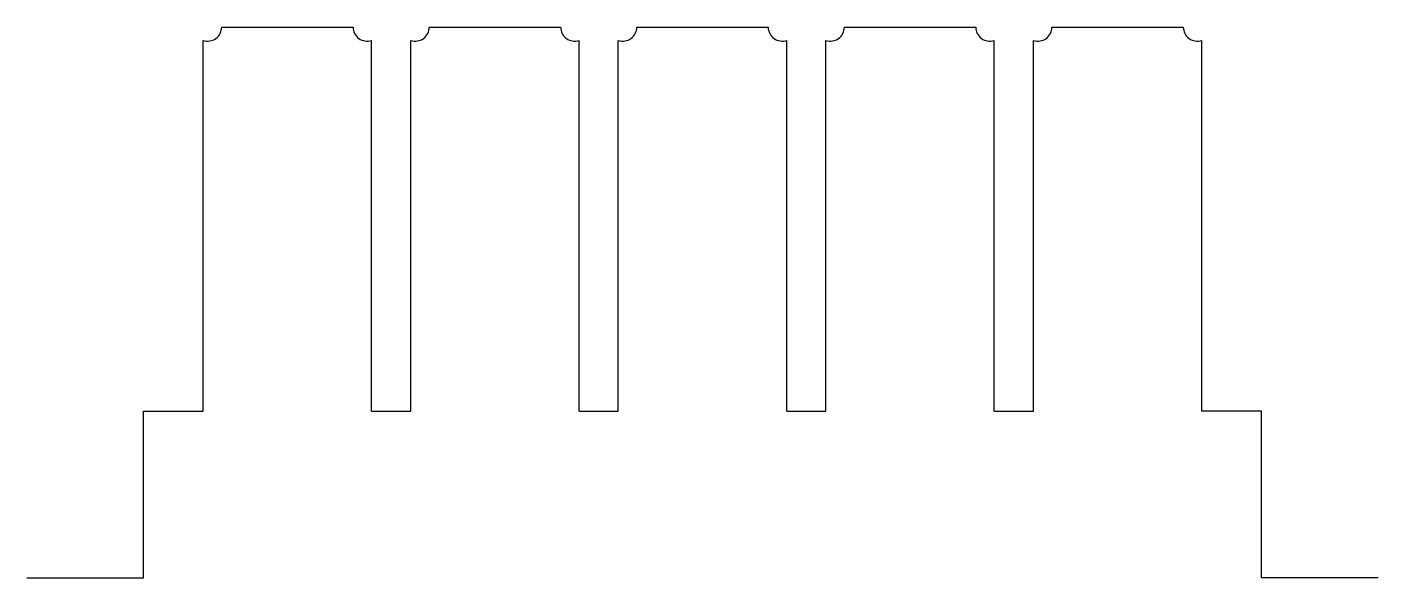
# Model space of a CAD drawing. Extents: x -7.4 to 7.4, y 0 to 6.
import ezdxf

# ---------------------------------------------------------------- set-up
doc = ezdxf.new("R2010")
doc.units = 0
doc.layers.add('MODELSKETCH_VISIBLE', color=7, linetype='CONTINUOUS')

msp = doc.modelspace()

# ---------------------------------------------------------------- linework, layer by layer
at = {"layer": 'MODELSKETCH_VISIBLE'}
for p, q in [((-5.276, 6.041), (-3.835, 6.041)), ((-2.998, 6.041), (-1.558, 6.041)), ((-0.72, 6.041), (0.72, 6.041)), ((1.558, 6.041), (2.998, 6.041)), ((3.835, 6.041), (5.276, 6.041)), ((-5.479, 1.829), (-5.479, 5.895)), ((-3.632, 1.829), (-3.632, 5.895)), ((-3.201, 1.829), (-3.201, 5.895)), ((-1.354, 1.829), (-1.354, 5.895)), ((-0.924, 1.829), (-0.924, 5.895)), ((0.924, 1.829), (0.924, 5.895)), ((1.354, 1.829), (1.354, 5.895)), ((3.201, 1.829), (3.201, 5.895)), ((3.632, 1.829), (3.632, 5.895)), ((5.479, 1.829), (5.479, 5.895)), ((-6.133, 0), (-6.133, 1.829)), ((-6.133, 1.829), (-5.479, 1.829)), ((-3.632, 1.829), (-3.201, 1.829)), ((-1.354, 1.829), (-0.924, 1.829)), ((0.924, 1.829), (1.354, 1.829)), ((3.201, 1.829), (3.632, 1.829)), ((6.133, 1.829), (5.479, 1.829)), ((6.133, 0), (6.133, 1.829)), ((-7.413, 0), (-6.133, 0)), ((7.413, 0), (6.133, 0))]:
    msp.add_line(p, q, dxfattribs=at)
for centre, start, end in [((-5.43, 6.041), 251.4272, 0), ((-3.681, 6.041), 180, 288.5728), ((-3.152, 6.041), 251.4272, 0), ((-1.403, 6.041), 180, 288.5728), ((-0.875, 6.041), 251.4272, 0), ((0.875, 6.041), 180, 288.5728), ((1.403, 6.041), 251.4272, 0), ((3.152, 6.041), 180, 288.5728), ((3.681, 6.041), 251.4272, 0), ((5.43, 6.041), 180, 288.5728)]:
    msp.add_arc(centre, 0.154, start, end, dxfattribs=at)

doc.saveas('drawing.dxf')
